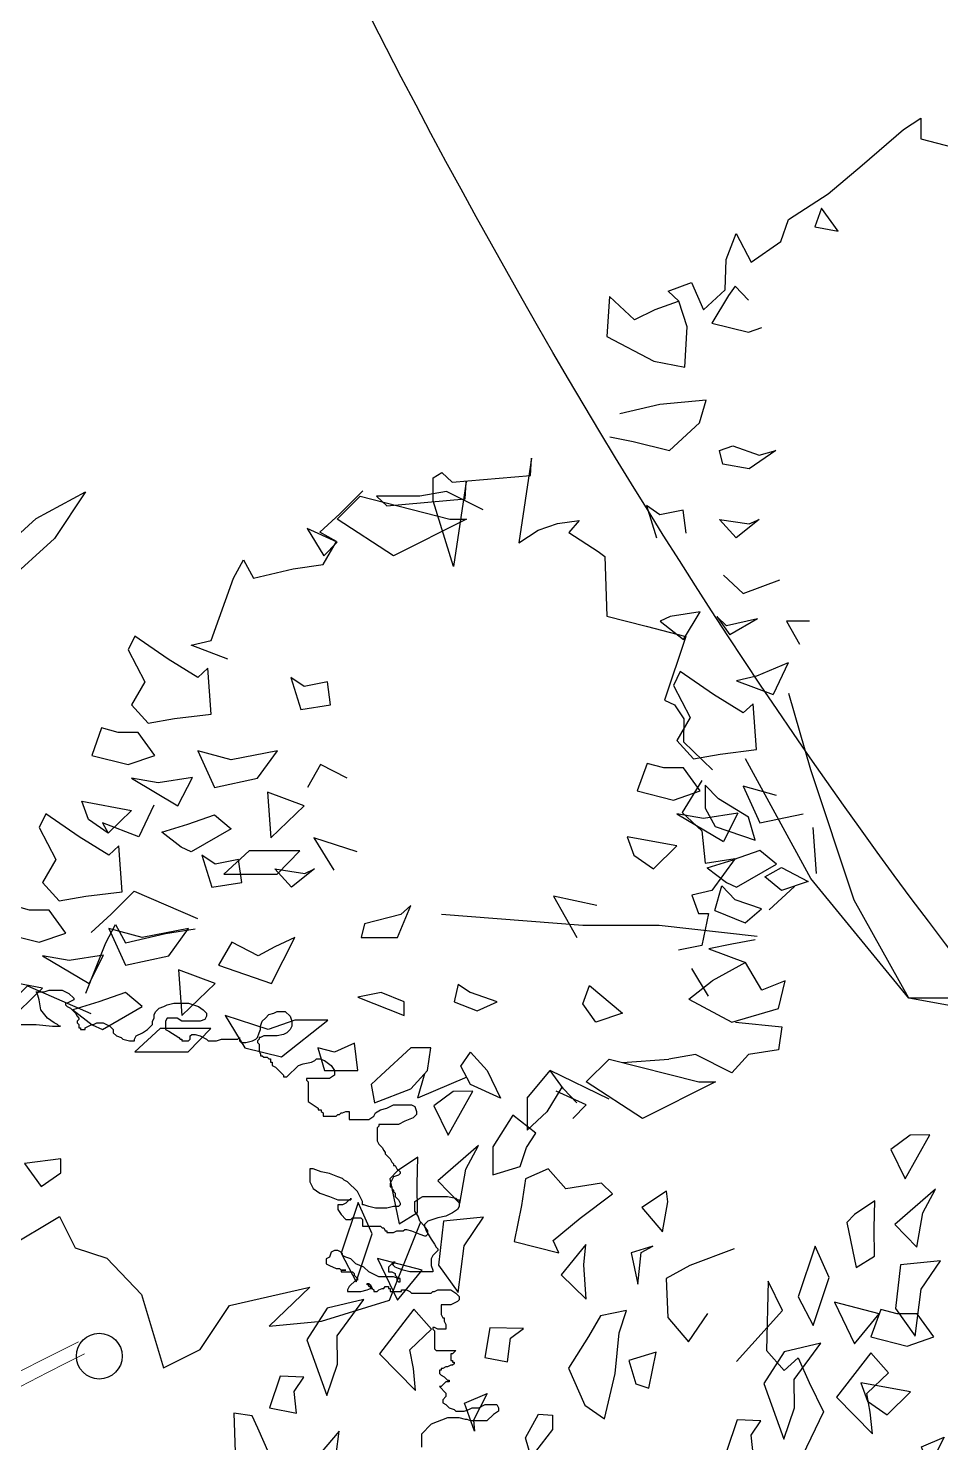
# Model space of a CAD drawing. Header units: metres. Extents: x 10 to 239, y 2 to 253.
# Drawn here: x 91.36 to 94.71, y 37.8 to 42.99 of the extents above; entities that cross this region are included whole.
import ezdxf

# ---------------------------------------------------------------- set-up
doc = ezdxf.new("R2010")
doc.units = ezdxf.units.M
doc.header["$MEASUREMENT"] = 0
doc.linetypes.add('ACAD_ISO02W100', pattern=[15, 12, -3])
for name, color, linetype in [('1', 7, 'Continuous'), ('1gris', 254, 'Continuous'), ('1lianas', 9, 'Continuous'), ('cot200', 9, 'Continuous')]:
    doc.layers.add(name, color=color, linetype=linetype)
doc.layers.add('bloques ARBOLES', color=7, linetype='Continuous', true_color=0xb8d897)

# ---------------------------------------------------------------- blocks, each defined once
blk = doc.blocks.new('ARBOL22')
for points in [[(-0.8727, 1.8802), (-0.9147, 1.8648), (-0.9514, 1.8467), (-0.9966, 1.8891), (-1.0009, 1.8166), (-0.9162, 1.772), (-0.8607, 1.7616), (-0.8564, 1.8342), (-0.8711, 1.8808), (-0.8902, 1.8987), (-0.8481, 1.9141), (-0.8265, 1.8651), (-0.7874, 1.9008), (-0.7855, 1.956), (-0.7676, 2.0028), (-0.7407, 1.951), (-0.6872, 1.9884), (-0.6732, 2.028), (-0.6014, 2.0743), (-0.5401, 2.1264), (-0.466, 2.1903), (-0.4347, 2.2112), (-0.4342, 2.1736), (-0.3629, 2.1548)], [(-0.7457, 1.8825), (-0.7695, 1.9074), (-0.7816, 1.8908), (-0.8115, 1.841), (-0.7457, 1.8245), (-0.7216, 1.8328)], [(-0.9956, 1.6358), (-0.9536, 1.6274), (-0.8878, 1.611), (-0.8339, 1.6606), (-0.8219, 1.7021), (-0.9057, 1.6938), (-0.9775, 1.6772)], [(-1.2247, 1.5036), (-1.2906, 1.5367), (-1.3385, 1.5283), (-1.4168, 1.5287), (-1.3982, 1.5111), (-1.2567, 1.5234), (-1.2549, 1.5541), (-1.2779, 1.4014), (-1.3149, 1.5203), (-1.3149, 1.5617), (-1.2991, 1.5715), (-1.2805, 1.5539), (-1.139, 1.5661), (-1.1372, 1.5969), (-1.1602, 1.4442), (-1.1249, 1.4669), (-1.0902, 1.4794), (-1.051, 1.4848), (-1.0696, 1.4628), (-1.0166, 1.4283), (-1.0047, 1.4198), (-1.0014, 1.312), (-0.93, 1.2938), (-0.8584, 1.2754), (-0.8972, 1.1604), (-0.8793, 1.1517), (-0.862, 1.1264), (-0.8629, 1.0851), (-0.8103, 1.0341)], [(-1.6854, 1.2344), (-1.7513, 1.2593), (-1.7154, 1.2677), (-1.6749, 1.3804), (-1.657, 1.4135), (-1.639, 1.3804), (-1.5672, 1.397), (-1.5132, 1.4053), (-1.4893, 1.4466), (-1.5193, 1.4633), (-1.4834, 1.4964), (-1.4414, 1.5379)], [(-0.9298, 1.5115), (-0.9116, 1.4535)], [(-0.9057, 1.495), (-0.9298, 1.5115)], [(-0.8637, 1.5033), (-0.9057, 1.495)], [(-0.8578, 1.4619), (-0.8637, 1.5033)], [(-0.768, 1.4535), (-0.7978, 1.4866)], [(-0.7978, 1.4866), (-0.744, 1.4784)], [(-0.726, 1.4866), (-0.768, 1.4535)], [(-0.744, 1.4784), (-0.726, 1.4866)], [(-0.7909, 1.3857), (-0.755, 1.3526)], [(-0.755, 1.3526), (-0.6891, 1.3775)], [(-0.8868, 1.3111), (-0.9047, 1.3029)], [(-0.9047, 1.3029), (-0.8627, 1.2698)], [(-0.8328, 1.3195), (-0.8868, 1.3111)], [(-0.8627, 1.2698), (-0.8328, 1.3195)], [(-0.8029, 1.3111), (-0.7789, 1.278)], [(-0.785, 1.2946), (-0.8029, 1.3111)], [(-0.7293, 1.3073), (-0.785, 1.2946)], [(-0.7293, 1.3073), (-0.7789, 1.278)], [(-0.6771, 1.3029), (-0.6532, 1.2615)], [(-0.6351, 1.3029), (-0.6771, 1.3029)], [(-0.6736, 1.2273), (-0.731, 1.2035)], [(-0.6736, 1.2273), (-0.701, 1.1703)], [(-0.8688, 1.2118), (-0.8807, 1.1869)], [(-0.8089, 1.1703), (-0.8688, 1.2118)], [(-0.731, 1.2035), (-0.7669, 1.1951)], [(-0.8807, 1.1869), (-0.8509, 1.1289)], [(-0.7669, 1.1951), (-0.701, 1.1703)], [(-0.755, 1.1372), (-0.8089, 1.1703)], [(-0.7371, 1.1538), (-0.755, 1.1372)], [(-0.731, 1.0709), (-0.7371, 1.1538)], [(-0.1641, 0.5456), (-0.2597, 0.6221), (-0.4563, 0.6221), (-0.5546, 0.7989), (-0.6332, 1.0346), (-0.6725, 1.1721)], [(-0.8509, 1.1289), (-0.8748, 1.0876)], [(-0.8748, 1.0876), (-0.8448, 1.0543)], [(-0.8448, 1.0543), (-0.7968, 1.0627)], [(-0.7968, 1.0627), (-0.731, 1.0709)], [(-0.0985, 0.3784), (-0.2401, 0.5828), (-0.4563, 0.6221), (-0.6332, 0.8382), (-0.7511, 1.0543)], [(-1.4698, 1.0192), (-1.5178, 1.044), (-1.5418, 1.0025)], [(-0.9286, 1.0461), (-0.9466, 0.9963)], [(-0.8986, 1.0378), (-0.9286, 1.0461)], [(-0.8627, 1.0378), (-0.8986, 1.0378)], [(-0.8328, 0.9963), (-0.8627, 1.0378)], [(-0.9466, 0.9963), (-0.8807, 0.9799)], [(-0.8807, 0.9799), (-0.8328, 0.9963)], [(-0.8296, 1.0151), (-0.8655, 0.9571)], [(-0.7996, 0.982), (-0.8236, 1.0069)], [(-0.8236, 1.0069), (-0.8236, 0.9654)], [(-0.6951, 0.9881), (-0.755, 1.0047)], [(-0.755, 1.0047), (-0.725, 0.9384)], [(-1.8186, 0.9706), (-1.8459, 0.9136), (-1.9118, 0.9385), (-1.9012, 0.9198), (-1.9371, 0.9445), (-1.949, 0.9778), (-1.8592, 0.9612), (-1.9012, 0.9198)], [(-0.7457, 0.9489), (-0.7996, 0.982)], [(-0.8748, 0.955), (-0.7909, 0.9052)], [(-0.8268, 0.9468), (-0.8748, 0.955)], [(-0.8655, 0.9571), (-0.8296, 0.924)], [(-0.7646, 0.9563), (-0.8268, 0.9468)], [(-0.8236, 0.9654), (-0.8057, 0.9323)], [(-0.7646, 0.9563), (-0.7909, 0.9052)], [(-0.7337, 0.9074), (-0.7457, 0.9489)], [(-0.725, 0.9384), (-0.6471, 0.955)], [(-0.8296, 0.924), (-0.8236, 0.866)], [(-0.8057, 0.9323), (-0.7337, 0.9074)], [(-0.6292, 0.9301), (-0.6232, 0.8473)], [(-1.4519, 0.8866), (-1.5298, 0.9114), (-1.4939, 0.8535)], [(-0.8748, 0.897), (-0.9645, 0.9136)], [(-0.9645, 0.9136), (-0.9527, 0.8804)], [(-0.9168, 0.8557), (-0.8748, 0.897)], [(-0.9527, 0.8804), (-0.9168, 0.8557)], [(-0.8236, 0.866), (-0.7698, 0.8743)], [(-0.8201, 0.8576), (-0.773, 0.8721)], [(-0.7698, 0.8743), (-0.8116, 0.8163)], [(-0.725, 0.8888), (-0.773, 0.8721)], [(-0.6951, 0.8639), (-0.725, 0.8888)], [(-0.8201, 0.8576), (-0.785, 0.8308)], [(-0.7669, 0.8224), (-0.6951, 0.8639)], [(-0.7158, 0.8412), (-0.6858, 0.8578)], [(-0.6858, 0.8578), (-0.6378, 0.8329)], [(-0.8065, 0.7801), (-0.7937, 0.8247)], [(-0.7698, 0.7998), (-0.7937, 0.8247)], [(-0.785, 0.8308), (-0.7669, 0.8224)], [(-0.6858, 0.8163), (-0.7158, 0.8412)], [(-0.6626, 0.8239), (-0.7082, 0.7817)], [(-0.6378, 0.8329), (-0.6858, 0.8163)], [(-1.932, 0.7409), (-1.8961, 0.774), (-1.8541, 0.8155), (-1.7403, 0.7657)], [(-1.0973, 0.806), (-1.0553, 0.7314)], [(-1.0194, 0.7894), (-1.0973, 0.806)], [(-0.8116, 0.8163), (-0.8475, 0.8081)], [(-0.8475, 0.8081), (-0.8357, 0.775)], [(-0.7218, 0.7832), (-0.7698, 0.7998)], [(-0.7299, 0.7336), (-0.9068, 0.7533), (-1.0444, 0.7533), (-1.2999, 0.7729)], [(-0.8357, 0.775), (-0.8175, 0.775)], [(-0.8175, 0.775), (-0.8296, 0.717)], [(-0.8065, 0.7801), (-0.7517, 0.7583)], [(-0.7517, 0.7583), (-0.7218, 0.7832)], [(-1.9416, 0.6311), (-1.9057, 0.7222), (-1.8878, 0.7553)], [(-1.8878, 0.7553), (-1.8698, 0.7222)], [(-1.798, 0.7388), (-1.744, 0.7471)], [(-1.8698, 0.7222), (-1.798, 0.7388)], [(-0.8296, 0.717), (-0.8716, 0.7088)], [(-0.7753, 0.7194), (-0.8171, 0.711)], [(-0.7333, 0.7277), (-0.7753, 0.7194)], [(-0.8171, 0.711), (-0.7512, 0.6862)], [(-0.8175, 0.6259), (-0.8475, 0.6755)], [(-0.7512, 0.6862), (-0.8112, 0.6531)], [(-0.7212, 0.6366), (-0.7512, 0.6862)], [(-2.2385, 0.4745), (-2.1965, 0.516), (-2.0827, 0.4663), (-2.1185, 0.5118), (-2.0946, 0.5531), (-2.1246, 0.5697), (-2.0887, 0.6028), (-2.0467, 0.6443), (-1.9329, 0.5946)], [(-1.2693, 0.6474), (-1.277, 0.6155)], [(-1.2693, 0.6474), (-1.2471, 0.6321)], [(-1.0447, 0.6117), (-1.0327, 0.6448)], [(-1.0327, 0.6448), (-0.9729, 0.5951)], [(-0.853, 0.62), (-0.8112, 0.6531)], [(-0.6794, 0.6531), (-0.7212, 0.6366)], [(-0.6914, 0.6035), (-0.6794, 0.6531)], [(-1.277, 0.6155), (-1.235, 0.599)], [(-1.1991, 0.6155), (-1.2471, 0.6321)], [(-1.235, 0.599), (-1.1991, 0.6155)], [(-0.853, 0.62), (-0.7753, 0.5786)], [(-1.0208, 0.5786), (-1.0447, 0.6117)], [(-0.9729, 0.5951), (-1.0208, 0.5786)], [(-0.7753, 0.5786), (-0.6914, 0.6035)], [(-0.7692, 0.5786), (-0.6853, 0.5702)], [(-0.6853, 0.5702), (-0.6914, 0.5289)], [(-1.265, 0.4995), (-1.2471, 0.5244)], [(-1.2471, 0.5244), (-1.2171, 0.4913)], [(-1.0388, 0.4709), (-0.9968, 0.5122)], [(-0.9968, 0.5122), (-0.8351, 0.4709)], [(-0.9729, 0.5061), (-0.8891, 0.5122)], [(-0.8411, 0.5206), (-0.8891, 0.5122)], [(-0.7753, 0.4875), (-0.8411, 0.5206)], [(-0.7453, 0.5206), (-0.7753, 0.4875)], [(-0.6914, 0.5289), (-0.7453, 0.5206)], [(-1.3302, 0.4853), (-1.3429, 0.4415)], [(-1.2471, 0.4664), (-1.265, 0.4995)], [(-1.2171, 0.4913), (-1.1932, 0.4415)], [(-1.1453, 0.4415), (-1.1033, 0.4913)], [(-1.0794, 0.4582), (-1.1033, 0.4913)], [(-0.9969, 0.4397), (-1.1033, 0.4913)], [(-1.2541, 0.4794), (-1.3429, 0.4415)], [(-1.1932, 0.4415), (-1.2471, 0.4664)], [(-1.0824, 0.4613), (-1.1094, 0.4167)], [(-0.937, 0.4047), (-1.0388, 0.4709)], [(-0.8052, 0.4709), (-0.937, 0.4047)], [(-0.8351, 0.4709), (-0.8052, 0.4709)], [(-2.1403, 0.4452), (-2.2254, 0.3413), (-2.1403, 0.2657), (-2.1308, 0.2657), (-2.1119, 0.1713), (-2.0836, 0.1713), (-1.9891, 0.2279), (-1.9607, 0.1713), (-1.904, 0.1524), (-1.8413, 0.0868), (-1.8016, -0.0454), (-1.7355, -0.0123), (-1.6826, 0.067), (-1.5372, 0.1), (-1.611, 0.0296), (-1.5165, 0.039), (-1.3937, 0.0768), (-1.337, 0.2185)], [(-1.1453, 0.4415), (-1.1453, 0.3835)], [(-1.0388, 0.4296), (-1.0927, 0.4543)], [(-1.0553, 0.4333), (-1.0794, 0.4582)], [(-1.1453, 0.3835), (-1.1094, 0.4167)], [(-1.0627, 0.4047), (-1.0388, 0.4296)], [(-0.7711, 0.1694), (-0.8511, 0.1394), (-0.8939, 0.1159), (-0.8913, 0.0456), (-0.8538, 0.0013), (-0.819, 0.0529)], [(-0.7674, -0.0338), (-0.684, 0.0583), (-0.7099, 0.1113), (-0.7128, -0.0143), (-0.6812, -0.0501), (-0.6559, -0.027), (-0.636, -0.0716), (-0.61, -0.1246), (-0.656, -0.22), (-0.5811, -0.283), (-0.5555, -0.3106), (-0.5926, -0.3171), (-0.5997, -0.3904), (-0.6091, -0.4443)]]:
    blk.add_lwpolyline(points)
for points in [[(-0.6257, 2.0149), (-0.5839, 2.0067), (-0.6139, 2.0482)], [(-0.7739, 1.6192), (-0.726, 1.6026), (-0.696, 1.611), (-0.744, 1.5779), (-0.7919, 1.5861), (-0.7978, 1.611)], [(-1.2845, 1.4869), (-1.2547, 1.4869), (-1.3864, 1.4207), (-1.4882, 1.4869), (-1.4462, 1.5283)], [(-1.4882, 1.4456), (-1.5421, 1.4703), (-1.5121, 1.4207)], [(-1.8353, 1.1931), (-1.8592, 1.1518), (-1.8292, 1.1185), (-1.7813, 1.1269), (-1.7154, 1.1351), (-1.7215, 1.218), (-1.7395, 1.2013), (-1.7933, 1.2344), (-1.8533, 1.2759), (-1.8651, 1.2511)], [(-1.5057, 1.1931), (-1.5477, 1.1849), (-1.5718, 1.2013), (-1.5537, 1.1434), (-1.4998, 1.1518)], [(-1.9131, 1.1102), (-1.931, 1.0605), (-1.8651, 1.044), (-1.8172, 1.0605), (-1.8472, 1.102), (-1.8831, 1.102)], [(-1.6316, 1.0192), (-1.5957, 1.0689), (-1.6795, 1.0523), (-1.7395, 1.0689), (-1.7095, 1.0025)], [(-1.749, 1.0205), (-1.8113, 1.0109), (-1.8592, 1.0192), (-1.7754, 0.9694)], [(-1.6077, 0.9114), (-1.5477, 0.9694), (-1.6136, 0.9943)], [(-2.0256, 0.9302), (-1.9958, 0.8722), (-2.0197, 0.8309), (-1.9897, 0.7976), (-1.9418, 0.806), (-1.8759, 0.8143), (-1.882, 0.8971), (-1.9, 0.8805), (-1.9538, 0.9136), (-2.0138, 0.9551)], [(-1.6795, 0.9281), (-1.7513, 0.8866), (-1.7694, 0.895), (-1.8045, 0.9218), (-1.7574, 0.9363), (-1.7095, 0.9529)], [(-1.7323, 0.8805), (-1.7142, 0.8225), (-1.6603, 0.8309), (-1.6662, 0.8722), (-1.7082, 0.864)], [(-1.5962, 0.8459), (-1.5556, 0.8881), (-1.6471, 0.8881), (-1.6927, 0.8459)], [(-1.5465, 0.8474), (-1.5286, 0.8556), (-1.5706, 0.8225), (-1.6004, 0.8556)], [(-2.0915, 0.7397), (-2.0256, 0.7232), (-1.9777, 0.7397), (-2.0077, 0.7812), (-2.0436, 0.7812), (-2.0736, 0.7894)], [(-1.4447, 0.7314), (-1.3788, 0.7314), (-1.3549, 0.7894), (-1.3729, 0.7729), (-1.4388, 0.7563)], [(-1.87, 0.6817), (-1.7921, 0.6983), (-1.7562, 0.7481), (-1.84, 0.7314), (-1.9, 0.7481)], [(-1.6065, 0.6486), (-1.5645, 0.7314), (-1.6004, 0.7149), (-1.6303, 0.6983), (-1.6783, 0.7232), (-1.7023, 0.6817)], [(-1.9359, 0.6486), (-1.9095, 0.6996), (-1.9718, 0.6901), (-2.0197, 0.6983)], [(-1.7682, 0.5906), (-1.7082, 0.6486), (-1.7741, 0.6734)], [(-2.0976, 0.6237), (-2.0617, 0.599), (-2.0197, 0.6403), (-2.1095, 0.657)], [(-1.9299, 0.5741), (-1.9118, 0.5657), (-1.84, 0.6072), (-1.87, 0.6321), (-1.9179, 0.6155), (-1.965, 0.601)], [(-1.3668, 0.5906), (-1.3668, 0.6155), (-1.4088, 0.6321), (-1.4506, 0.6237)], [(-1.6903, 0.5906), (-1.6544, 0.5326), (-1.5885, 0.5161), (-1.5047, 0.5824), (-1.5645, 0.5824), (-1.6124, 0.5657)], [(-1.7567, 0.525), (-1.7162, 0.5672), (-1.8076, 0.5672), (-1.8532, 0.525)], [(-1.4926, 0.5244), (-1.5226, 0.5326), (-1.5106, 0.4913), (-1.4506, 0.4913), (-1.4567, 0.541)], [(-1.4208, 0.4333), (-1.3549, 0.4582), (-1.325, 0.4913), (-1.3189, 0.5326), (-1.3549, 0.5326), (-1.4088, 0.483), (-1.4268, 0.4664)], [(-1.3134, 0.4275), (-1.2876, 0.3745), (-1.2432, 0.4543), (-1.2786, 0.4537)], [(-1.1579, 0.3183), (-1.1465, 0.3523), (-1.1291, 0.3781), (-1.1706, 0.411), (-1.2072, 0.3538), (-1.2068, 0.3031)], [(-0.4886, 0.3487), (-0.4627, 0.2957), (-0.4184, 0.3755), (-0.4537, 0.3749)], [(-1.3423, 0.3353), (-1.379, 0.3105), (-1.3927, 0.296), (-1.3762, 0.2148), (-1.3431, 0.2352), (-1.3436, 0.286)], [(-1.3065, 0.2925), (-1.2665, 0.2512), (-1.2557, 0.3133), (-1.2326, 0.3561)], [(-1.9866, 0.3318), (-2.0525, 0.3235), (-2.0225, 0.282), (-1.9866, 0.3069)], [(-1.1685, 0.1828), (-1.0881, 0.1622), (-1.0981, 0.1846), (-1.0496, 0.2251), (-0.9911, 0.2687), (-1.0109, 0.2878), (-1.0754, 0.278), (-1.107, 0.3138), (-1.148, 0.296), (-1.1553, 0.2479)], [(-0.8933, 0.2737), (-0.9381, 0.2444), (-0.9005, 0.2002), (-0.8913, 0.2541)], [(-0.5175, 0.2564), (-0.5541, 0.2317), (-0.5678, 0.2172), (-0.5514, 0.1359), (-0.5182, 0.1564), (-0.5187, 0.2071)], [(-0.4309, 0.2344), (-0.4078, 0.2772), (-0.4816, 0.2136), (-0.4416, 0.1724)], [(-1.4245, 0.1967), (-1.4499, 0.2534), (-1.4807, 0.1619), (-1.4536, 0.1101)], [(-1.2236, 0.2267), (-1.2961, 0.2195), (-1.3051, 0.1403), (-1.2694, 0.0904), (-1.2585, 0.1752)], [(-1.0428, 0.1406), (-1.0394, 0.1773), (-1.0839, 0.1228), (-1.0386, 0.0787)], [(-0.957, 0.1623), (-0.945, 0.106), (-0.9393, 0.1628), (-0.918, 0.1746)], [(-0.6251, 0.1746), (-0.6558, 0.0831), (-0.6288, 0.0313), (-0.5996, 0.1179)], [(-1.4149, 0.152), (-1.379, 0.0767), (-1.3344, 0.1312)], [(-0.4803, 0.0615), (-0.4446, 0.0116), (-0.4336, 0.0964), (-0.3988, 0.1479), (-0.4712, 0.1406)], [(-1.5061, 0.0626), (-1.5427, 0.0054), (-1.5066, -0.0952), (-1.4876, -0.0385), (-1.4881, 0.0122), (-1.4397, 0.0781)], [(-1.4114, -0.0198), (-1.3463, -0.086), (-1.3504, -0.0467), (-1.3567, -0.013), (-1.3178, 0.0245), (-1.3495, 0.0605)], [(-1.0126, 0.0485), (-1.034, 0.0113), (-1.0706, -0.0459), (-1.0407, -0.1127), (-1.0052, -0.1374), (-0.9863, -0.0553), (-0.9792, 0.0181), (-0.9659, 0.0579)], [(-0.59, 0.0731), (-0.5542, -0.0022), (-0.5096, 0.0524)], [(-0.5249, 0.0105), (-0.459, -0.006), (-0.411, 0.0105), (-0.441, 0.052), (-0.4769, 0.052), (-0.5069, 0.0602)], [(-1.1748, 0.0081), (-1.1515, 0.0256), (-1.2122, 0.0269), (-1.2214, -0.0268), (-1.1804, -0.0344)], [(-0.9255, -0.082), (-0.9123, -0.0169), (-0.9612, -0.0321), (-0.949, -0.0741)], [(-0.6812, -0.0163), (-0.7178, -0.0735), (-0.6818, -0.174), (-0.6627, -0.1174), (-0.6632, -0.0666), (-0.6148, -0.0007)], [(-0.5256, -0.1256), (-0.5318, -0.0918), (-0.493, -0.0543), (-0.5247, -0.0183), (-0.5866, -0.0986), (-0.5214, -0.1648)], [(-1.5654, -0.0881), (-1.548, -0.0623), (-1.5911, -0.0606), (-1.6102, -0.1174), (-1.5611, -0.1275)], [(-0.5309, -0.1054), (-0.495, -0.1302), (-0.453, -0.0888), (-0.5428, -0.0722)], [(-1.2421, -0.14), (-1.24, -0.1596), (-1.258, -0.1092), (-1.2171, -0.0915)], [(-1.6313, -0.1544), (-1.6413, -0.1321), (-1.6746, -0.1272), (-1.672, -0.1976), (-1.6502, -0.2365), (-1.6129, -0.2555), (-1.6015, -0.2213)], [(-1.0992, -0.1311), (-1.099, -0.1564), (-1.1301, -0.1965), (-1.1317, -0.2276), (-1.1478, -0.1716), (-1.1247, -0.1288)], [(-0.7662, -0.1394), (-0.7853, -0.1962), (-0.7362, -0.2063), (-0.7405, -0.167), (-0.7232, -0.1412)], [(-1.5427, -0.2285), (-1.5191, -0.2364), (-1.49, -0.2019), (-1.4846, -0.1596)], [(-0.4172, -0.2188), (-0.4151, -0.2384), (-0.4331, -0.1881), (-0.3923, -0.1704)]]:
    blk.add_lwpolyline(points, close=True)
blk = doc.blocks.new('asddsd')
at = {"layer": 'bloques ARBOLES', "xscale": 2.033276188942182, "yscale": 2.033276188942182, "zscale": 2.033276188942182}
blk.add_blockref('ARBOL22', (76.8937, 28.8609), dxfattribs=at)
blk = doc.blocks.new('A$C0BFF049C')
for p, q in [((0.4001, 0.924), (0.4106, 0.924)), ((0.4022, 0.9198), (0.4001, 0.924)), ((0.4043, 0.9135), (0.4022, 0.9198)), ((0.4064, 0.9009), (0.4043, 0.9135)), ((0.4106, 0.924), (0.417, 0.9261)), ((0.417, 0.9261), (0.4338, 0.9261)), ((0.4338, 0.9261), (0.4422, 0.9219)), ((0.438, 0.9093), (0.438, 0.9072)), ((0.4401, 0.9093), (0.438, 0.9093)), ((0.4486, 0.9135), (0.4401, 0.9093)), ((0.4422, 0.9219), (0.4486, 0.9156)), ((0.4486, 0.9156), (0.4486, 0.9135)), ((0.5686, 0.9072), (0.577, 0.9093)), ((0.577, 0.9093), (0.596, 0.9093)), ((0.596, 0.9093), (0.6086, 0.9051)), ((0.4149, 0.8903), (0.4064, 0.9009)), ((0.438, 0.9072), (0.4401, 0.9051)), ((0.4401, 0.9051), (0.4443, 0.903)), ((0.4443, 0.903), (0.4507, 0.8967)), ((0.4507, 0.8967), (0.4528, 0.8925)), ((0.4528, 0.8925), (0.4549, 0.8903)), ((0.5517, 0.8946), (0.5539, 0.8988)), ((0.5517, 0.8903), (0.5517, 0.8946)), ((0.5539, 0.8988), (0.5581, 0.903)), ((0.5581, 0.903), (0.5644, 0.9051)), ((0.5644, 0.9051), (0.5686, 0.9072)), ((0.6086, 0.9051), (0.6149, 0.9009)), ((0.6149, 0.9009), (0.6191, 0.8967)), ((0.6191, 0.8925), (0.617, 0.8882)), ((0.6191, 0.8967), (0.6191, 0.8925)), ((0.6949, 0.8903), (0.6992, 0.8946)), ((0.6992, 0.8946), (0.7055, 0.8967)), ((0.7055, 0.8967), (0.7097, 0.8988)), ((0.7097, 0.8988), (0.7202, 0.8988)), ((0.7202, 0.8988), (0.7265, 0.8925)), ((0.7265, 0.8925), (0.7286, 0.8861)), ((0.3727, 0.8819), (0.4001, 0.8819)), ((0.4001, 0.8819), (0.4212, 0.8798)), ((0.4233, 0.884), (0.4149, 0.8903)), ((0.4212, 0.8798), (0.4317, 0.8798)), ((0.4275, 0.8819), (0.4233, 0.884)), ((0.4296, 0.8798), (0.4275, 0.8819)), ((0.4317, 0.8798), (0.4296, 0.8798)), ((0.4549, 0.8882), (0.4528, 0.8861)), ((0.4528, 0.8861), (0.4528, 0.884)), ((0.4528, 0.884), (0.4549, 0.8819)), ((0.4549, 0.8903), (0.4549, 0.8882)), ((0.4549, 0.8819), (0.4549, 0.8777)), ((0.4549, 0.8777), (0.457, 0.8777)), ((0.457, 0.8777), (0.457, 0.8756)), ((0.457, 0.8756), (0.4633, 0.8756)), ((0.4633, 0.8777), (0.4717, 0.8819)), ((0.4633, 0.8756), (0.4633, 0.8777)), ((0.4717, 0.8819), (0.4738, 0.8819)), ((0.4738, 0.8819), (0.478, 0.884)), ((0.478, 0.884), (0.4865, 0.884)), ((0.4865, 0.884), (0.4949, 0.8798)), ((0.4949, 0.8798), (0.4991, 0.8756)), ((0.4991, 0.8756), (0.4991, 0.8714)), ((0.537, 0.8714), (0.5433, 0.8756)), ((0.5433, 0.8756), (0.5496, 0.8819)), ((0.5496, 0.8861), (0.5517, 0.8903)), ((0.5496, 0.8819), (0.5496, 0.8861)), ((0.5686, 0.8903), (0.5665, 0.8861)), ((0.5665, 0.8861), (0.5665, 0.8756)), ((0.5665, 0.8756), (0.5707, 0.8735)), ((0.5812, 0.8903), (0.5686, 0.8903)), ((0.5707, 0.8735), (0.5833, 0.8651)), ((0.5875, 0.8861), (0.5812, 0.8903)), ((0.6107, 0.8861), (0.5875, 0.8861)), ((0.617, 0.8882), (0.6107, 0.8861)), ((0.6865, 0.8714), (0.6886, 0.8756)), ((0.6886, 0.8798), (0.6907, 0.8861)), ((0.6886, 0.8756), (0.6886, 0.8798)), ((0.6907, 0.8861), (0.6949, 0.8903)), ((0.7265, 0.8756), (0.7223, 0.8714)), ((0.7286, 0.8798), (0.7265, 0.8756)), ((0.7286, 0.8861), (0.7286, 0.8798)), ((0.4991, 0.8714), (0.5033, 0.8672)), ((0.5033, 0.8672), (0.5096, 0.8651)), ((0.5096, 0.8651), (0.5117, 0.863)), ((0.5117, 0.863), (0.5202, 0.8609)), ((0.5202, 0.8609), (0.5265, 0.8609)), ((0.5265, 0.863), (0.5286, 0.8672)), ((0.5265, 0.8609), (0.5265, 0.863)), ((0.5286, 0.8672), (0.537, 0.8714)), ((0.5833, 0.8651), (0.5854, 0.863)), ((0.5854, 0.863), (0.5875, 0.863)), ((0.5875, 0.863), (0.5875, 0.8609)), ((0.5875, 0.8609), (0.596, 0.8609)), ((0.596, 0.8609), (0.5981, 0.863)), ((0.5981, 0.8672), (0.6002, 0.8693)), ((0.5981, 0.863), (0.5981, 0.8672)), ((0.6002, 0.8693), (0.6044, 0.8693)), ((0.6044, 0.8693), (0.6107, 0.8672)), ((0.6107, 0.8672), (0.6191, 0.863)), ((0.6191, 0.863), (0.6212, 0.8609)), ((0.6212, 0.8609), (0.6318, 0.8609)), ((0.6318, 0.8609), (0.6381, 0.863)), ((0.6381, 0.863), (0.6591, 0.863)), ((0.6591, 0.863), (0.6613, 0.8651)), ((0.6613, 0.8651), (0.6613, 0.8609)), ((0.6613, 0.8609), (0.6634, 0.8588)), ((0.6634, 0.8588), (0.6697, 0.8588)), ((0.6697, 0.8588), (0.6781, 0.8609)), ((0.6781, 0.8609), (0.6823, 0.863)), ((0.6823, 0.863), (0.6844, 0.8651)), ((0.6844, 0.8651), (0.6865, 0.8714)), ((0.6865, 0.863), (0.6844, 0.8609)), ((0.6844, 0.8609), (0.6844, 0.8588)), ((0.6844, 0.8588), (0.6865, 0.8567)), ((0.6865, 0.8651), (0.6865, 0.863)), ((0.6886, 0.8651), (0.6865, 0.8651)), ((0.6865, 0.8567), (0.6865, 0.8482)), ((0.6928, 0.8672), (0.6886, 0.8651)), ((0.7097, 0.8672), (0.6928, 0.8672)), ((0.7181, 0.8693), (0.7097, 0.8672)), ((0.7223, 0.8714), (0.7181, 0.8693)), ((0.6865, 0.8482), (0.6886, 0.844)), ((0.6886, 0.844), (0.6886, 0.8419)), ((0.6886, 0.8419), (0.6907, 0.8419)), ((0.6907, 0.8419), (0.6928, 0.8398)), ((0.6928, 0.8398), (0.6971, 0.8398)), ((0.6971, 0.8398), (0.6992, 0.8377)), ((0.6992, 0.8377), (0.7013, 0.8377)), ((0.7013, 0.8377), (0.7013, 0.8335)), ((0.7581, 0.8356), (0.7602, 0.8377)), ((0.7602, 0.8377), (0.7644, 0.8377)), ((0.7644, 0.8377), (0.7708, 0.8356)), ((0.7013, 0.8335), (0.7034, 0.8335)), ((0.7034, 0.8335), (0.7034, 0.8293)), ((0.7034, 0.8293), (0.7076, 0.8272)), ((0.7076, 0.8272), (0.7181, 0.8167)), ((0.7223, 0.8146), (0.7371, 0.8293)), ((0.7371, 0.8293), (0.7434, 0.8314)), ((0.7434, 0.8314), (0.7539, 0.8335)), ((0.7539, 0.8335), (0.7581, 0.8356)), ((0.7708, 0.8356), (0.7792, 0.8293)), ((0.7792, 0.8293), (0.7834, 0.823)), ((0.7834, 0.823), (0.7834, 0.8167)), ((0.7181, 0.8167), (0.7181, 0.8146)), ((0.7181, 0.8146), (0.7223, 0.8146)), ((0.7476, 0.8125), (0.7476, 0.8104)), ((0.7771, 0.8125), (0.7476, 0.8125)), ((0.7476, 0.8104), (0.7497, 0.8083)), ((0.7497, 0.8083), (0.7497, 0.783)), ((0.7834, 0.8167), (0.7771, 0.8125)), ((0.7497, 0.783), (0.7623, 0.7746)), ((0.7623, 0.7746), (0.7623, 0.7725)), ((0.7623, 0.7725), (0.7665, 0.7725)), ((0.7665, 0.7725), (0.7665, 0.7704)), ((0.7665, 0.7704), (0.7687, 0.7683)), ((0.7687, 0.7683), (0.7687, 0.7641)), ((0.7687, 0.7641), (0.7855, 0.7641)), ((0.7855, 0.7641), (0.7876, 0.7662)), ((0.7876, 0.7662), (0.7897, 0.7662)), ((0.7897, 0.7662), (0.7918, 0.7683)), ((0.7918, 0.7683), (0.7939, 0.7683)), ((0.7939, 0.7683), (0.7981, 0.7704)), ((0.7981, 0.7704), (0.8023, 0.7704)), ((0.8023, 0.7704), (0.8023, 0.7598)), ((0.8276, 0.7598), (0.8339, 0.7641)), ((0.8339, 0.7641), (0.836, 0.7683)), ((0.836, 0.7683), (0.8424, 0.7725)), ((0.8424, 0.7725), (0.8508, 0.7746)), ((0.8508, 0.7746), (0.8592, 0.7788)), ((0.8592, 0.7788), (0.8824, 0.7788)), ((0.8824, 0.7788), (0.8866, 0.7767)), ((0.8887, 0.7662), (0.8845, 0.762)), ((0.8866, 0.7767), (0.8887, 0.7704)), ((0.8887, 0.7704), (0.8887, 0.7662)), ((0.8023, 0.7598), (0.8276, 0.7598)), ((0.8403, 0.7514), (0.8381, 0.7493)), ((0.8381, 0.7493), (0.8381, 0.7325)), ((0.8403, 0.7535), (0.8403, 0.7514)), ((0.8655, 0.7535), (0.8403, 0.7535)), ((0.8739, 0.7577), (0.8655, 0.7535)), ((0.8845, 0.762), (0.8739, 0.7577)), ((0.8381, 0.7325), (0.8403, 0.7283)), ((0.8403, 0.7283), (0.8445, 0.7241)), ((0.8445, 0.7241), (0.8466, 0.7199)), ((0.8466, 0.7199), (0.8487, 0.7177)), ((0.8487, 0.7177), (0.8487, 0.7156)), ((0.8487, 0.7156), (0.855, 0.7093)), ((0.855, 0.7093), (0.8571, 0.7051)), ((0.7518, 0.6967), (0.7518, 0.6799)), ((0.756, 0.6967), (0.7518, 0.6967)), ((0.7665, 0.6925), (0.756, 0.6967)), ((0.7771, 0.6904), (0.7665, 0.6925)), ((0.8571, 0.7051), (0.8592, 0.703)), ((0.8592, 0.703), (0.8592, 0.7009)), ((0.8592, 0.7009), (0.8613, 0.7009)), ((0.8613, 0.7009), (0.8634, 0.6967)), ((0.8634, 0.6967), (0.8676, 0.6925)), ((0.8676, 0.6925), (0.8676, 0.6904)), ((0.7518, 0.6799), (0.756, 0.6714)), ((0.7876, 0.6862), (0.7771, 0.6904)), ((0.7939, 0.6841), (0.7876, 0.6862)), ((0.796, 0.682), (0.7939, 0.6841)), ((0.8002, 0.6799), (0.796, 0.682)), ((0.8129, 0.6672), (0.8002, 0.6799)), ((0.8592, 0.6862), (0.855, 0.6778)), ((0.855, 0.6778), (0.855, 0.6735)), ((0.855, 0.6735), (0.8571, 0.6735)), ((0.8571, 0.6735), (0.8571, 0.6714)), ((0.8655, 0.6883), (0.8592, 0.6862)), ((0.8676, 0.6904), (0.8655, 0.6883)), ((0.756, 0.6714), (0.7644, 0.6651)), ((0.7644, 0.6651), (0.7771, 0.6609)), ((0.7771, 0.6609), (0.7876, 0.6567)), ((0.7876, 0.6567), (0.8045, 0.6567)), ((0.8023, 0.6567), (0.7981, 0.6525)), ((0.8045, 0.6567), (0.8023, 0.6567)), ((0.8045, 0.6588), (0.8045, 0.6567)), ((0.8045, 0.6567), (0.8045, 0.6588)), ((0.8171, 0.6588), (0.8129, 0.6672)), ((0.8192, 0.6546), (0.8171, 0.6588)), ((0.8192, 0.6504), (0.8192, 0.6546)), ((0.8571, 0.6714), (0.8592, 0.6693)), ((0.8592, 0.6693), (0.8592, 0.6672)), ((0.8592, 0.6672), (0.8613, 0.6651)), ((0.8613, 0.6651), (0.8613, 0.6609)), ((0.8613, 0.6609), (0.8655, 0.6567)), ((0.8655, 0.6567), (0.8676, 0.6525)), ((0.8866, 0.6546), (0.8929, 0.6588)), ((0.8866, 0.642), (0.8866, 0.6546)), ((0.8929, 0.6588), (0.8971, 0.6609)), ((0.8971, 0.6609), (0.9287, 0.6609)), ((0.9287, 0.6609), (0.9392, 0.6588)), ((0.9392, 0.6588), (0.9413, 0.6567)), ((0.9413, 0.6567), (0.9434, 0.6567)), ((0.9434, 0.6567), (0.9434, 0.6483)), ((0.7876, 0.6504), (0.7876, 0.6441)), ((0.7939, 0.6504), (0.7876, 0.6504)), ((0.7876, 0.6441), (0.7918, 0.6378)), ((0.7918, 0.6378), (0.7981, 0.6315)), ((0.7981, 0.6525), (0.7939, 0.6504)), ((0.8213, 0.6504), (0.8192, 0.6504)), ((0.8276, 0.6483), (0.8213, 0.6504)), ((0.836, 0.6462), (0.8276, 0.6483)), ((0.8508, 0.6462), (0.836, 0.6462)), ((0.8592, 0.6483), (0.8508, 0.6462)), ((0.8655, 0.6483), (0.8592, 0.6483)), ((0.8676, 0.6504), (0.8655, 0.6483)), ((0.8676, 0.6525), (0.8676, 0.6504)), ((0.8908, 0.6357), (0.8866, 0.642)), ((0.935, 0.6399), (0.9266, 0.6357)), ((0.9413, 0.6441), (0.935, 0.6399)), ((0.9434, 0.6483), (0.9413, 0.6441)), ((0.7981, 0.6315), (0.8045, 0.6315)), ((0.8045, 0.6315), (0.8066, 0.6336)), ((0.8066, 0.6336), (0.8171, 0.6336)), ((0.8171, 0.6336), (0.8192, 0.6315)), ((0.8192, 0.6315), (0.8192, 0.623)), ((0.8192, 0.623), (0.8424, 0.623)), ((0.8424, 0.623), (0.8445, 0.6209)), ((0.8445, 0.6209), (0.8466, 0.6209)), ((0.8466, 0.6209), (0.8487, 0.6167)), ((0.8718, 0.6167), (0.8739, 0.6188)), ((0.8739, 0.6188), (0.8761, 0.6188)), ((0.8761, 0.6188), (0.8824, 0.6167)), ((0.8929, 0.6293), (0.8908, 0.6357)), ((0.8992, 0.623), (0.8929, 0.6293)), ((0.9034, 0.6293), (0.8992, 0.6251)), ((0.8992, 0.6251), (0.8992, 0.623)), ((0.8992, 0.623), (0.9013, 0.6167)), ((0.9034, 0.6167), (0.8992, 0.623)), ((0.9161, 0.6336), (0.9034, 0.6293)), ((0.9266, 0.6357), (0.9161, 0.6336)), ((0.8487, 0.6167), (0.8508, 0.6167)), ((0.8508, 0.6167), (0.8508, 0.6146)), ((0.8508, 0.6146), (0.8592, 0.6146)), ((0.8592, 0.6146), (0.8634, 0.6167)), ((0.8634, 0.6167), (0.8718, 0.6167)), ((0.8824, 0.6167), (0.8929, 0.6125)), ((0.8929, 0.6125), (0.8992, 0.6104)), ((0.8992, 0.6104), (0.9013, 0.6104)), ((0.9013, 0.6167), (0.9076, 0.6062)), ((0.9013, 0.6104), (0.9034, 0.6125)), ((0.9034, 0.6125), (0.9034, 0.6167)), ((0.9076, 0.6062), (0.9119, 0.5999)), ((0.9119, 0.5999), (0.914, 0.5957)), ((0.7771, 0.583), (0.7729, 0.5809)), ((0.7792, 0.5894), (0.7771, 0.583)), ((0.7834, 0.5915), (0.7792, 0.5894)), ((0.7876, 0.5915), (0.7834, 0.5915)), ((0.7918, 0.5894), (0.7876, 0.5915)), ((0.7939, 0.5872), (0.7918, 0.5894)), ((0.7939, 0.5851), (0.7939, 0.5872)), ((0.7981, 0.583), (0.7939, 0.5851)), ((0.8045, 0.5809), (0.7981, 0.583)), ((0.9097, 0.5851), (0.9076, 0.5809)), ((0.9161, 0.5915), (0.9097, 0.5851)), ((0.914, 0.5957), (0.9161, 0.5936)), ((0.9161, 0.5936), (0.9161, 0.5915)), ((0.7729, 0.5809), (0.7729, 0.5746)), ((0.7729, 0.5746), (0.7771, 0.5725)), ((0.7771, 0.5725), (0.7855, 0.5683)), ((0.7855, 0.5683), (0.7897, 0.5683)), ((0.7897, 0.5683), (0.7918, 0.5662)), ((0.7918, 0.5662), (0.7918, 0.5641)), ((0.7981, 0.5662), (0.7918, 0.5662)), ((0.7918, 0.5662), (0.7981, 0.5662)), ((0.7918, 0.5641), (0.8066, 0.5641)), ((0.8108, 0.5746), (0.8045, 0.5809)), ((0.8066, 0.5641), (0.8087, 0.562)), ((0.8213, 0.5704), (0.8108, 0.5746)), ((0.8276, 0.5641), (0.8213, 0.5704)), ((0.836, 0.5599), (0.8276, 0.5641)), ((0.8571, 0.5746), (0.8529, 0.5704)), ((0.8529, 0.5704), (0.8529, 0.5641)), ((0.8529, 0.5641), (0.8571, 0.5641)), ((0.8592, 0.5767), (0.8571, 0.5746)), ((0.8571, 0.5746), (0.8592, 0.5746)), ((0.8592, 0.5725), (0.8571, 0.5746)), ((0.8571, 0.5641), (0.8613, 0.562)), ((0.8613, 0.5767), (0.8592, 0.5767)), ((0.8592, 0.5746), (0.8613, 0.5767)), ((0.8613, 0.5704), (0.8592, 0.5725)), ((0.8655, 0.5683), (0.8613, 0.5704)), ((0.8718, 0.5662), (0.8655, 0.5683)), ((0.8803, 0.5641), (0.8718, 0.5662)), ((0.9097, 0.5641), (0.8803, 0.5641)), ((0.9076, 0.5809), (0.9076, 0.5725)), ((0.9076, 0.5725), (0.9097, 0.5662)), ((0.9097, 0.5662), (0.9097, 0.5641)), ((0.8023, 0.5452), (0.8002, 0.5409)), ((0.8108, 0.5536), (0.8023, 0.5452)), ((0.8087, 0.562), (0.8087, 0.5599)), ((0.8087, 0.5599), (0.8129, 0.5557)), ((0.8129, 0.5536), (0.8108, 0.5536)), ((0.8129, 0.5557), (0.8129, 0.5536)), ((0.8255, 0.5494), (0.8276, 0.5494)), ((0.8255, 0.5473), (0.8255, 0.5494)), ((0.8276, 0.5473), (0.8255, 0.5473)), ((0.8276, 0.5494), (0.8297, 0.5473)), ((0.8276, 0.5452), (0.8276, 0.5473)), ((0.8297, 0.5452), (0.8276, 0.5452)), ((0.8297, 0.5473), (0.8318, 0.543)), ((0.8297, 0.543), (0.8297, 0.5452)), ((0.8403, 0.5578), (0.836, 0.5599)), ((0.8592, 0.5578), (0.8403, 0.5578)), ((0.8466, 0.543), (0.8487, 0.5452)), ((0.8487, 0.5452), (0.8529, 0.5452)), ((0.8529, 0.5452), (0.8529, 0.543)), ((0.8655, 0.5557), (0.8592, 0.5578)), ((0.8613, 0.562), (0.8613, 0.5599)), ((0.8613, 0.5599), (0.8634, 0.5578)), ((0.8634, 0.5578), (0.8634, 0.5536)), ((0.8634, 0.5536), (0.8655, 0.5515)), ((0.8676, 0.5557), (0.8655, 0.5557)), ((0.8655, 0.5515), (0.8676, 0.5515)), ((0.8676, 0.5515), (0.8676, 0.5557)), ((0.8002, 0.5409), (0.8002, 0.5388)), ((0.8002, 0.5388), (0.8171, 0.5388)), ((0.8171, 0.5388), (0.8255, 0.5409)), ((0.8255, 0.5409), (0.8297, 0.543)), ((0.8318, 0.543), (0.8297, 0.543)), ((0.8297, 0.543), (0.8318, 0.543)), ((0.8318, 0.543), (0.8339, 0.5409)), ((0.8339, 0.5409), (0.8339, 0.5388)), ((0.8339, 0.5388), (0.8381, 0.5388)), ((0.8381, 0.5388), (0.8403, 0.5409)), ((0.8403, 0.5409), (0.8445, 0.543)), ((0.8445, 0.543), (0.8466, 0.543)), ((0.8529, 0.543), (0.855, 0.543)), ((0.855, 0.543), (0.855, 0.5388)), ((0.855, 0.5388), (0.8697, 0.5388)), ((0.8697, 0.5409), (0.8761, 0.5409)), ((0.8697, 0.5388), (0.8697, 0.5409)), ((0.8761, 0.5409), (0.8803, 0.5388)), ((0.8803, 0.5388), (0.8824, 0.5367)), ((0.8824, 0.5367), (0.9076, 0.5367)), ((0.9076, 0.5367), (0.9097, 0.5388)), ((0.9097, 0.5388), (0.9119, 0.5388)), ((0.9119, 0.5388), (0.9161, 0.5409)), ((0.9161, 0.5409), (0.9329, 0.5409)), ((0.9329, 0.5409), (0.9392, 0.5367)), ((0.9392, 0.5367), (0.9434, 0.5325)), ((0.9434, 0.5283), (0.9413, 0.5262)), ((0.9434, 0.5325), (0.9434, 0.5283)), ((0.9203, 0.522), (0.9203, 0.5094)), ((0.9329, 0.522), (0.9203, 0.522)), ((0.9203, 0.5094), (0.9224, 0.5052)), ((0.9413, 0.5262), (0.9329, 0.522)), ((0.9097, 0.4925), (0.9097, 0.4904)), ((0.9119, 0.4925), (0.9097, 0.4925)), ((0.9161, 0.4904), (0.9119, 0.4925)), ((0.9224, 0.5052), (0.9245, 0.5052)), ((0.9245, 0.5052), (0.9245, 0.501)), ((0.9245, 0.501), (0.9266, 0.4967)), ((0.9266, 0.4967), (0.9266, 0.4904)), ((0.9097, 0.4904), (0.9119, 0.4883)), ((0.9119, 0.4883), (0.9119, 0.4652)), ((0.9266, 0.4904), (0.9161, 0.4904)), ((0.9119, 0.4652), (0.914, 0.4631)), ((0.914, 0.4631), (0.9392, 0.4631)), ((0.9329, 0.4589), (0.9329, 0.4504)), ((0.935, 0.4589), (0.9329, 0.4589)), ((0.9392, 0.4631), (0.935, 0.4589)), ((0.9182, 0.4378), (0.9182, 0.4336)), ((0.9203, 0.4378), (0.9182, 0.4378)), ((0.9203, 0.4399), (0.9203, 0.4378)), ((0.9224, 0.4399), (0.9203, 0.4399)), ((0.9266, 0.442), (0.9224, 0.4399)), ((0.9287, 0.442), (0.9266, 0.442)), ((0.9329, 0.4441), (0.9287, 0.442)), ((0.9329, 0.4504), (0.935, 0.4504)), ((0.935, 0.4441), (0.9329, 0.4441)), ((0.935, 0.4504), (0.935, 0.4483)), ((0.935, 0.4483), (0.9371, 0.4483)), ((0.9371, 0.4462), (0.935, 0.4441)), ((0.9371, 0.4483), (0.9371, 0.4462)), ((0.9182, 0.4336), (0.9203, 0.4315)), ((0.9203, 0.4315), (0.9245, 0.4294)), ((0.9266, 0.4231), (0.9203, 0.4168)), ((0.9245, 0.4294), (0.9287, 0.4252)), ((0.9308, 0.4231), (0.9266, 0.4231)), ((0.9287, 0.4252), (0.9308, 0.4252)), ((0.9308, 0.4252), (0.9308, 0.4231)), ((0.9182, 0.4168), (0.9266, 0.4083)), ((0.9203, 0.4168), (0.9182, 0.4168)), ((0.9266, 0.4041), (0.9224, 0.3999)), ((0.9224, 0.3999), (0.9224, 0.3957)), ((0.9266, 0.4083), (0.9266, 0.4041)), ((0.9224, 0.3957), (0.9266, 0.3936)), ((0.9266, 0.3936), (0.9308, 0.3894)), ((0.9308, 0.3894), (0.9371, 0.3873)), ((0.9371, 0.3873), (0.9392, 0.3852)), ((0.9392, 0.3852), (0.9498, 0.3852)), ((0.9498, 0.3852), (0.9561, 0.3873)), ((0.9561, 0.3873), (0.9603, 0.3894)), ((0.9603, 0.3894), (0.9687, 0.3894)), ((0.9687, 0.3894), (0.9771, 0.3936)), ((0.9771, 0.3936), (0.9919, 0.3936)), ((0.994, 0.3852), (0.9877, 0.381)), ((0.9919, 0.3936), (0.994, 0.3894)), ((0.994, 0.3894), (0.994, 0.3852)), ((0.9076, 0.3683), (0.895, 0.3557)), ((0.9287, 0.3768), (0.9076, 0.3683)), ((0.9434, 0.3768), (0.9287, 0.3768)), ((0.9519, 0.3747), (0.9434, 0.3768)), ((0.954, 0.3747), (0.9519, 0.3747)), ((0.9582, 0.3726), (0.954, 0.3747)), ((0.9792, 0.3726), (0.9582, 0.3726)), ((0.9877, 0.381), (0.9792, 0.3726)), ((0.895, 0.3557), (0.895, 0.3389))]:
    blk.add_line(p, q)
blk.add_circle((0.4813, 0.4559), 0.0294)

msp = doc.modelspace()

# ---------------------------------------------------------------- linework, layer by layer
at = {"layer": '1gris', "linetype": 'ACAD_ISO02W100', "ltscale": 0.02}
msp.add_lwpolyline([(88.83637, 39.09364), (88.95572, 38.96302), (91.39192, 41.18899), (91.5733, 41.28698), (91.45938, 41.11516), (89.02317, 38.8892), (89.15222, 38.74797), (88.7831, 38.4107), (88.44583, 38.77982), (88.76637, 39.0727)], dxfattribs=at)
at = {"layer": '1lianas', "lineweight": 0, "ltscale": 0.002}
msp.add_open_spline([(33.82264, 37.47261), (35.07648, 36.0664), (35.96413, 36.51905), (35.96413, 36.51905), (37.2924, 35.54158), (37.70648, 36.2499), (38.23158, 35.67849), (39.81734, 35.42959), (41.09433, 36.21525), (43.00007, 35.48887), (44.41607, 35.95592), (46.47932, 35.56792), (47.83954, 35.95592), (49.26668, 35.58768), (51.3469, 36.26727), (52.9111, 35.27693), (54.58806, 36.32019), (56.0484, 35.27698), (57.78327, 36.33201), (59.06834, 35.28599), (62.08331, 35.95592), (65.22143, 35.95592), (66.91052, 35.27698), (68.54063, 36.35528), (70.35863, 35.27693), (70.35863, 35.95592), (70.35863, 35.95592), (74.61992, 35.24351), (75.3683, 35.98592), (76.42253, 35.49642), (76.42253, 35.95592), (79.02272, 35.65146), (79.58267, 36.36902), (81.33697, 35.72609), (82.6434, 36.17384), (83.65121, 35.80071), (84.6217, 36.33552), (85.30602, 35.53953), (87.17046, 37.54525), (87.5859, 36.03783), (89.11642, 36.93333), (91.54694, 38.16664)], degree=3, dxfattribs=at)
msp.add_open_spline([(70.40966, 35.87391), (70.42181, 35.87715), (70.46573, 35.87854), (70.61917, 35.86036), (70.73, 35.84282), (71.03443, 35.79239), (71.22741, 35.75965), (71.68166, 35.68559), (71.94036, 35.64475), (72.75008, 35.52785), (73.33436, 35.45736), (74.02126, 35.43184), (74.21146, 35.43691), (74.53352, 35.46871), (74.66771, 35.49455), (75.01275, 35.58419), (75.16605, 35.65963), (75.38035, 35.72657), (75.45448, 35.7386), (75.61665, 35.73634), (75.70112, 35.72356), (75.94856, 35.67117), (76.10211, 35.617), (76.28969, 35.59976), (76.34628, 35.61526), (76.43845, 35.66144), (76.47691, 35.68869), (76.58741, 35.73554), (76.65521, 35.7563), (76.84732, 35.78093), (76.96922, 35.78454), (77.26086, 35.77969), (77.42809, 35.77206), (77.95088, 35.74954), (78.32692, 35.73478), (78.91858, 35.79437), (79.11962, 35.87676), (79.46028, 36.02481), (79.59927, 36.08838), (79.98724, 36.09675), (80.24392, 36.04114), (80.78983, 35.92232), (81.0805, 35.86069), (81.6179, 35.8473), (81.86436, 35.88642), (82.27504, 35.95412), (82.44588, 35.98316), (82.95155, 35.99643), (83.26455, 35.88996), (83.90351, 35.90743), (84.21285, 36.06207), (84.54337, 36.07284), (84.6162, 36.05778), (84.77156, 36.00015), (84.85254, 35.96011), (85.03878, 35.89539), (85.14604, 35.87221), (85.3609, 35.8957), (85.46154, 35.92676), (85.68029, 36.04298), (85.79748, 36.12502), (86.20954, 36.4373), (86.52466, 36.71463), (86.84862, 36.88549), (86.91864, 36.91068), (87.03596, 36.92347), (87.08606, 36.91383), (87.23297, 36.85174), (87.32548, 36.76205), (87.54261, 36.58273), (87.66992, 36.4937), (88.01192, 36.44374), (88.21498, 36.4863), (88.81478, 36.72427), (89.21476, 36.92064), (90.25282, 37.44847), (90.83518, 37.7494), (91.56956, 38.12205)], degree=3, knots=[24.3772864, 24.3772864, 24.3772864, 24.3772864, 24.6440156, 24.6440156, 24.9107448, 24.9107448, 25.1613243, 25.1613243, 25.4119037, 25.4119037, 25.9130626, 25.9130626, 26.1474259, 26.1474259, 26.3817893, 26.3817893, 26.850516, 26.850516, 27.1275544, 27.1275544, 27.4045928, 27.4045928, 27.9586696, 27.9586696, 28.2893455, 28.2893455, 28.6200214, 28.6200214, 28.910817, 28.910817, 29.1730884, 29.1730884, 29.4353597, 29.4353597, 29.9599023, 29.9599023, 30.4844449, 30.4844449, 31.0089875, 31.0089875, 31.5335302, 31.5335302, 32.0580728, 32.0580728, 32.5826154, 32.5826154, 33.0086431, 33.0086431, 33.9370697, 33.9370697, 34.8654962, 34.8654962, 35.169425, 35.169425, 35.4733538, 35.4733538, 35.7944033, 35.7944033, 36.0345737, 36.0345737, 36.2747442, 36.2747442, 36.8524068, 36.8524068, 37.0385731, 37.0385731, 37.2247394, 37.2247394, 37.5929985, 37.5929985, 37.9612576, 37.9612576, 38.3295167, 38.3295167, 38.6977758, 38.6977758, 39, 39, 39, 39], dxfattribs=at)
at = {"layer": 'cot200'}
for points, knots in [([(105.215, 34.10371), (103.29078, 34.12742), (101.5175, 34.52126), (99.89572, 35.28658), (99.01349, 35.70291), (98.17608, 36.22917), (97.3836, 36.86557), (94.26818, 39.36743), (91.84697, 43.57158), (90.12537, 49.4912), (89.99638, 49.9347), (89.87133, 50.38782), (89.75033, 50.85097), (88.88037, 54.18111), (88.22034, 58.02966), (87.76942, 62.39456)], [2.7323709, 2.7323709, 2.7323709, 2.7323709, 2.9382831, 2.9382831, 2.9382831, 3.0502975, 3.0502975, 3.0502975, 3.4906512, 3.4906512, 3.4906512, 3.5236424, 3.5236424, 3.5236424, 3.7608538, 3.7608538, 3.7608538, 3.7608538]), ([(105.215, 38.77893), (103.21805, 39.64315), (101.44463, 41.05548), (99.89572, 43.01834), (98.29825, 45.04274), (96.93959, 47.65274), (95.82084, 50.85097), (94.68617, 54.09467), (93.79828, 57.94346), (93.15601, 62.39456)], [2.92332982, 2.92332982, 2.92332982, 2.92332982, 3.17348293, 3.17348293, 3.17348293, 3.43147912, 3.43147912, 3.43147912, 3.69314249, 3.69314249, 3.69314249, 3.69314249]), ([(105.215, 18.51813), (103.35097, 19.45624), (101.57786, 20.60052), (99.89572, 21.95107), (97.25145, 24.07411), (94.83198, 26.70688), (92.63749, 29.84983), (90.99309, 32.20494), (89.47502, 34.8465), (88.08409, 37.83646)], [0.35931703, 0.35931703, 0.35931703, 0.35931703, 0.44907386, 0.44907386, 0.44907386, 0.59016871, 0.59016871, 0.59016871, 0.69589545, 0.69589545, 0.69589545, 0.69589545])]:
    msp.add_open_spline(points, degree=3, knots=knots, dxfattribs=at)

# ---------------------------------------------------------------- block references
at = {"layer": '1', "lineweight": 0}
msp.add_blockref('asddsd', (18.62841, 9.30206), dxfattribs=at)
at = {"layer": 'bloques ARBOLES', "xscale": 2.857571312034991, "yscale": 2.857571312034991, "zscale": 2.857571312034991}
msp.add_blockref('A$C0BFF049C', (90.24817, 36.81092), dxfattribs=at)

doc.saveas('drawing.dxf')
